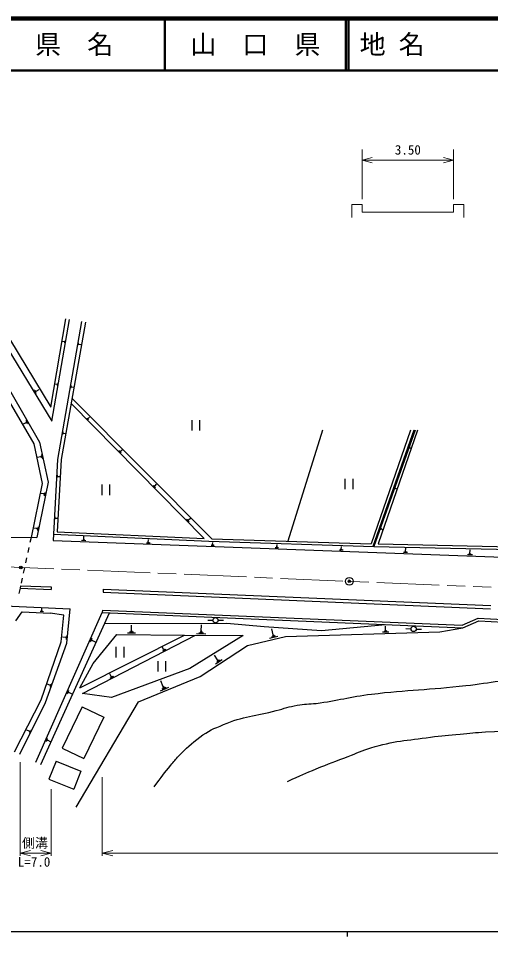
# Model space of a CAD drawing. Units: millimetres, scale not verified, with parts at other scales. Extents: x 40000 to 680000, y 20000 to 380000.
# Drawn here: x 304922 to 395521, y 204000 to 380000 of the extents above; entities that cross this region are included whole.
import ezdxf
from ezdxf.enums import TextEntityAlignment as Align

# ---------------------------------------------------------------- set-up
doc = ezdxf.new("R2010")
doc.units = ezdxf.units.MM
doc.header["$LTSCALE"] = 1000
doc.header["$PDMODE"] = 32
doc.header["$PDSIZE"] = 500
doc.linetypes.add('CHAIN', pattern=[18.5, 12, -1.5, 3.5, -1.5])
for name, color, linetype, lineweight in [('M-BGD', 7, 'Continuous', 25), ('M-BMK', 2, 'CHAIN', 13), ('M-BMK-SRVR', 3, 'Continuous', 25), ('M-STR-HTXT', 7, 'Continuous', 13), ('M-TTL', 2, 'Continuous', 140), ('M-TTL-BAND', 7, 'Continuous', 25), ('M-TTL-LINE', 7, 'Continuous', 50)]:
    doc.layers.add(name, color=color, linetype=linetype, lineweight=lineweight)
doc.layers.add('M-OTRS', color=6, linetype='Continuous')
doc.layers.add('M-TTL-TXT', color=7, linetype='Continuous')
doc.styles.add('ＭＳ ゴシック', font='')
doc.styles.get('ＭＳ ゴシック').set_extended_font_data('MS Gothic')

msp = doc.modelspace()

# ---------------------------------------------------------------- linework, layer by layer
at = {"layer": 'M-BGD'}
for p, q in [((311173, 305485), (314009, 322380)), ((311323, 302820), (314711, 322262)), ((301729, 321033), (311173, 305485)), ((317025, 321874), (312458, 295441)), ((317793, 321745), (313156, 295434)), ((300643, 320296), (311323, 302820)), ((296685, 317609), (307871, 298427)), ((297656, 318268), (309007, 298801)), ((313691, 318002), (313342, 318063)), ((313696, 318033), (313685, 317971)), ((313752, 318056), (313730, 317931)), ((313812, 318109), (313769, 317860)), ((313884, 318225), (313797, 317727)), ((316377, 317335), (316461, 317821)), ((316447, 317448), (316489, 317691)), ((316506, 317500), (316527, 317622)), ((316559, 317522), (316570, 317583)), ((316565, 317553), (316905, 317494)), ((312298, 309846), (312013, 309896)), ((312302, 309871), (312293, 309820)), ((312347, 309890), (312330, 309788)), ((312397, 309934), (312362, 309730)), ((312456, 310028), (312385, 309621)), ((308356, 308020), (307874, 308809)), ((308314, 308266), (308073, 308660)), ((308333, 308412), (308212, 308610)), ((308382, 308510), (308321, 308609)), ((308351, 308559), (308904, 308897)), ((314961, 309148), (315043, 309626)), ((315029, 309259), (315070, 309498)), ((315087, 309310), (315108, 309430)), ((315140, 309332), (315150, 309392)), ((315145, 309362), (315480, 309304)), ((315222, 307153), (342057, 280263)), ((315048, 306167), (340598, 280321)), ((306383, 302970), (306800, 302255)), ((306415, 302750), (306624, 302392)), ((318396, 303016), (318032, 303383)), ((318342, 303144), (318160, 303328)), ((318333, 303226), (318242, 303318)), ((318347, 303285), (318302, 303331)), ((318324, 303308), (318582, 303563)), ((338193, 302989), (338193, 300989)), ((339693, 302989), (339693, 300989)), ((306376, 302488), (305876, 302196)), ((306350, 302532), (306403, 302443)), ((306396, 302619), (306500, 302440)), ((363297, 301051), (356592, 279807)), ((380119, 301051), (372570, 279305)), ((380799, 301051), (372897, 278795)), ((381011, 301051), (373107, 278788)), ((381506, 301051), (373944, 279270)), ((313424, 300272), (313504, 300736)), ((313490, 300380), (313530, 300612)), ((313546, 300430), (313566, 300546)), ((313598, 300451), (313608, 300509)), ((313603, 300480), (313927, 300424)), ((307871, 298427), (309464, 290853)), ((309007, 298801), (310622, 291123)), ((379925, 297589), (380020, 297857)), ((379972, 297723), (380240, 297628)), ((309191, 295957), (308612, 295836)), ((309180, 296009), (309202, 295906)), ((309252, 296078), (309296, 295871)), ((309313, 296199), (309400, 295785)), ((309352, 296423), (309526, 295596)), ((324625, 296714), (324223, 297121)), ((324566, 296856), (324365, 297059)), ((324556, 296947), (324455, 297049)), ((324572, 297013), (324521, 297063)), ((324546, 297038), (324831, 297319)), ((312458, 295441), (311590, 279915)), ((313156, 295434), (312382, 281592)), ((312383, 291975), (312409, 292444)), ((312436, 292090), (312449, 292325)), ((312486, 292146), (312493, 292263)), ((312535, 292173), (312538, 292231)), ((312537, 292202), (312865, 292184)), ((309464, 290853), (307358, 280531)), ((310622, 291123), (308460, 280523)), ((320938, 290636), (320938, 288636)), ((322438, 290636), (322438, 288636)), ((331227, 290036), (330786, 290482)), ((331161, 290192), (330941, 290414)), ((331151, 290291), (331041, 290403)), ((331168, 290363), (331113, 290419)), ((331140, 290391), (331452, 290700)), ((367558, 291740), (367558, 289740)), ((369058, 291740), (369058, 289740)), ((309764, 288838), (309272, 288937)), ((309773, 288882), (309755, 288794)), ((309852, 288912), (309817, 288736)), ((309940, 288986), (309869, 288634)), ((310046, 289147), (309904, 288444)), ((377168, 289793), (377275, 290096)), ((377222, 289945), (377525, 289837)), ((311935, 283968), (311961, 284437)), ((311988, 284082), (312001, 284317)), ((312038, 284138), (312045, 284256)), ((312087, 284165), (312090, 284224)), ((312089, 284194), (312417, 284176)), ((337678, 283510), (337206, 283988)), ((337608, 283677), (337372, 283915)), ((337597, 283784), (337479, 283903)), ((337615, 283861), (337556, 283920)), ((337585, 283890), (337919, 284221)), ((308422, 282217), (307914, 282319)), ((308432, 282262), (308413, 282171)), ((308513, 282293), (308477, 282111)), ((308604, 282369), (308531, 282006)), ((308713, 282536), (308567, 281810)), ((374418, 282017), (374535, 282345)), ((374480, 282087), (374538, 282252)), ((374527, 282117), (374557, 282199)), ((374568, 282126), (374582, 282167)), ((374575, 282146), (374805, 282065)), ((297237, 280605), (308460, 280523)), ((307358, 280531), (307147, 279554)), ((311590, 279915), (407141, 276410)), ((311657, 281124), (341468, 279782)), ((312382, 281592), (340598, 280321)), ((317871, 279870), (317060, 279900)), ((317671, 279959), (317266, 279974)), ((317573, 280043), (317370, 280051)), ((317525, 280126), (317424, 280130)), ((317474, 280128), (317495, 280695)), ((329854, 279633), (329871, 280105)), ((342057, 280263), (372570, 279305)), ((306935, 278577), (306723, 277599)), ((330183, 279419), (329509, 279443)), ((330017, 279492), (329680, 279505)), ((329936, 279563), (329767, 279569)), ((329896, 279632), (329812, 279635)), ((341468, 279782), (373091, 278789)), ((342480, 278967), (341888, 278989)), ((342334, 279032), (342038, 279043)), ((342262, 279094), (342114, 279099)), ((342227, 279154), (342153, 279157)), ((342190, 279156), (342206, 279570)), ((354845, 278514), (354198, 278538)), ((354686, 278585), (354362, 278596)), ((354607, 278652), (354445, 278658)), ((354569, 278718), (354488, 278721)), ((354529, 278720), (354545, 279173)), ((367215, 278060), (366503, 278086)), ((367039, 278138), (366684, 278151)), ((366953, 278212), (366775, 278219)), ((366911, 278285), (366822, 278288)), ((366867, 278287), (366885, 278784)), ((373091, 278789), (407209, 278021)), ((373944, 279270), (407212, 278522)), ((379205, 277863), (379226, 278428)), ((391545, 277459), (391570, 278139)), ((306511, 276622), (306299, 275645)), ((379600, 277606), (378793, 277635)), ((379401, 277694), (378998, 277709)), ((379303, 277778), (379101, 277786)), ((379256, 277861), (379155, 277865)), ((392020, 277150), (391049, 277186)), ((391780, 277256), (391295, 277274)), ((391663, 277358), (391420, 277367)), ((391605, 277457), (391484, 277461)), ((306087, 274667), (305875, 273690)), ((305349, 271263), (305242, 270767)), ((305349, 271263), (311213, 271016)), ((305664, 272713), (305452, 271736)), ((256736, 269311), (314890, 266857)), ((305240, 270758), (305028, 269781)), ((305242, 270767), (311192, 270516)), ((311213, 271016), (311192, 270516)), ((321204, 270594), (321179, 269994)), ((321179, 269994), (395521, 266858)), ((321204, 270594), (395534, 267457)), ((304421, 264508), (305628, 266247)), ((305628, 266247), (311003, 266020)), ((308286, 237450), (321015, 266098)), ((309756, 266267), (309087, 266295)), ((309205, 236999), (322384, 266040)), ((309591, 266341), (309257, 266355)), ((309511, 266411), (309343, 266418)), ((309472, 266480), (309388, 266483)), ((309430, 266481), (309449, 266950)), ((313628, 265610), (311003, 266020)), ((314199, 260221), (314890, 266857)), ((321036, 266598), (321015, 266098)), ((321015, 266098), (390172, 263180)), ((321036, 266598), (390075, 263684)), ((313148, 260507), (313628, 265610)), ((321453, 263988), (344887, 264065)), ((341245, 264649), (342245, 264649)), ((343245, 264649), (344245, 264649)), ((344887, 264065), (352087, 263461)), ((390075, 263684), (393136, 265056)), ((390172, 263180), (393228, 264550)), ((326992, 262330), (326223, 262339)), ((326801, 262486), (326417, 262491)), ((326707, 262641), (326515, 262643)), ((326611, 262642), (326623, 263719)), ((340234, 262354), (339790, 262357)), ((340124, 262532), (339902, 262534)), ((340013, 262533), (340023, 263775)), ((352087, 263461), (363043, 262704)), ((353786, 261831), (353516, 262980)), ((356161, 261539), (385777, 262405)), ((363043, 262704), (375329, 263806)), ((375976, 262364), (374787, 262329)), ((375675, 262474), (375081, 262457)), ((375523, 262588), (375226, 262580)), ((375445, 262705), (375297, 262701)), ((375371, 262703), (375347, 263535)), ((379251, 263041), (380250, 262997)), ((381249, 262954), (382248, 262911)), ((385777, 262405), (390172, 263180)), ((309301, 249403), (313148, 260507)), ((313936, 261340), (313416, 261394)), ((313941, 261386), (313931, 261293)), ((314020, 261425), (314000, 261239)), ((314103, 261510), (314065, 261139)), ((314197, 261687), (314120, 260945)), ((316710, 251686), (336797, 261784)), ((317236, 250598), (338907, 261769)), ((318707, 260479), (319059, 261271)), ((318874, 260642), (319050, 261038)), ((318998, 260706), (319086, 260903)), ((319099, 260720), (319143, 260819)), ((319121, 260769), (319675, 260523)), ((319280, 256351), (323802, 261939)), ((323802, 261939), (336797, 261784)), ((327374, 262172), (325836, 262190)), ((336797, 261784), (348030, 261701)), ((348030, 261701), (337790, 255379)), ((340897, 261994), (339122, 262007)), ((340454, 262175), (339567, 262181)), ((348893, 259831), (356161, 261539)), ((354723, 261531), (353081, 261145)), ((354274, 261599), (353453, 261406)), ((354030, 261715), (353620, 261618)), ((353889, 261855), (353684, 261806)), ((310150, 248845), (314199, 260221)), ((323634, 259519), (323634, 257519)), ((325134, 259519), (325134, 257519)), ((332790, 259050), (332562, 259493)), ((333204, 259024), (332572, 258698)), ((333013, 259005), (332697, 258842)), ((332902, 259028), (332744, 258946)), ((332830, 259071), (332751, 259030)), ((339803, 253874), (348893, 259831)), ((343127, 257042), (342531, 257938)), ((344023, 257083), (342742, 256232)), ((343617, 256998), (342977, 256573)), ((343207, 257095), (343047, 256988)), ((343372, 257020), (343052, 256807)), ((316710, 251686), (319280, 256351)), ((337790, 255379), (322800, 249817)), ((331680, 256817), (331680, 254817)), ((333180, 256817), (333180, 254817)), ((322704, 253887), (322442, 254395)), ((323179, 253856), (322453, 253482)), ((322960, 253835), (322597, 253648)), ((322832, 253861), (322650, 253767)), ((322749, 253910), (322658, 253863)), ((327951, 249000), (339803, 253874)), ((310959, 252198), (310467, 252373)), ((310974, 252242), (310943, 252154)), ((311060, 252261), (310998, 252085)), ((311162, 252324), (311037, 251972)), ((311294, 252474), (311044, 251772)), ((333696, 251736), (332098, 251079)), ((332700, 251887), (332239, 253006)), ((333231, 251732), (332431, 251403)), ((332965, 251809), (332566, 251645)), ((332800, 251928), (332600, 251846)), ((314278, 250511), (314597, 251229)), ((314430, 250659), (314590, 251018)), ((314542, 250717), (314621, 250896)), ((314633, 250730), (314673, 250819)), ((314653, 250774), (315156, 250551)), ((322800, 249817), (317236, 250598)), ((304212, 239451), (309301, 249403)), ((305205, 238963), (310150, 248845)), ((316012, 228828), (327951, 249000)), ((317194, 248065), (313344, 240125)), ((317194, 248065), (321337, 246056)), ((321337, 246056), (317486, 238116)), ((306999, 243356), (306532, 243590)), ((307020, 243398), (306979, 243314)), ((307108, 243406), (307024, 243239)), ((307366, 243589), (307033, 242922)), ((307216, 243456), (307049, 243122)), ((310228, 241395), (310513, 242036)), ((310363, 241527), (310505, 241847)), ((310463, 241578), (310534, 241739)), ((310545, 241590), (310580, 241670)), ((310562, 241630), (311011, 241431)), ((313344, 240125), (317486, 238116)), ((312153, 237625), (310764, 234191)), ((312153, 237625), (316933, 235691)), ((310764, 234191), (315544, 232257)), ((316933, 235691), (315544, 232257))]:
    msp.add_line(p, q, dxfattribs=at)
for centre in [(342745, 264649), (380750, 262976)]:
    msp.add_circle(centre, 500, dxfattribs=at)
for radius, start, end in [(390791, 266.52411, 277.72084), (391291, 266.54201, 277.72128)]:
    msp.add_arc((416829, 655128), radius, start, end, dxfattribs=at)
for points, knots in [([(330982, 232703), (332479, 234719), (332865, 235283), (334175, 236853), (334759, 237553), (335065, 237965), (335693, 238624), (337159, 240162), (338067, 240950), (339753, 242242), (341338, 243457), (342425, 243867), (344263, 244647), (348037, 246248), (350442, 246297), (354408, 247334), (355968, 247742), (356819, 248079), (358406, 248361), (359805, 248610), (360616, 248535), (362025, 248715), (366202, 249250), (368483, 249962), (372663, 250477), (379707, 251345), (383710, 251299), (390761, 252118), (395711, 252693), (398447, 253302), (403400, 253858), (407604, 254330), (409970, 254502), (414193, 254752), (422834, 255265), (427701, 254843), (436350, 255182), (439882, 255321), (441865, 255356), (445386, 255664), (448832, 255965), (450712, 256551), (454150, 256940), (457111, 257274), (458787, 257286), (461755, 257548), (464869, 257824), (466607, 258042), (469720, 258323), (473766, 258689), (476070, 258573), (480081, 259212), (489075, 260646), (494015, 262022), (502852, 264225), (506987, 265256), (509164, 266457), (513377, 267102), (516484, 267577), (518248, 267753), (521389, 267852), (523286, 267912), (524348, 267745), (526245, 267703), (528875, 267643), (530350, 267653), (532981, 267597), (535972, 267534), (537645, 267356), (540637, 267389), (542353, 267408), (543313, 267499), (545028, 267565), (547408, 267655), (548750, 267994), (551122, 267777), (552758, 267627), (553735, 267563), (555232, 266887), (556237, 266433), (556736, 266033), (557590, 265335), (558355, 264708), (558814, 264361), (559405, 263566), (560041, 262710), (560371, 262149), (560589, 261104), (560772, 260224), (560751, 259790), (560642, 258803)], [0, 0, 0, 0, 1, 1, 1, 2, 2, 2, 3, 3, 3, 4, 4, 4, 5, 5, 5, 6, 6, 6, 7, 7, 7, 8, 8, 8, 9, 9, 9, 10, 10, 10, 11, 11, 11, 12, 12, 12, 13, 13, 13, 14, 14, 14, 15, 15, 15, 16, 16, 16, 17, 17, 17, 18, 18, 18, 19, 19, 19, 20, 20, 20, 21, 21, 21, 22, 22, 22, 23, 23, 23, 24, 24, 24, 25, 25, 25, 26, 26, 26, 27, 27, 27, 28, 28, 28, 29, 29, 29, 30, 30, 30, 30]), ([(356570, 233751), (359196, 234955), (359904, 235274), (362073, 236175), (364445, 237159), (365808, 237622), (368205, 238542), (369904, 239193), (370819, 239664), (372559, 240195), (376890, 241517), (379487, 241598), (383969, 242246), (386175, 242565), (387430, 242584), (389649, 242795), (391551, 242976), (392611, 243140), (394519, 243248), (404200, 243798), (409645, 243503), (419338, 243778), (430962, 244109), (437463, 244696), (449090, 244863), (453599, 244928), (456126, 244924), (460633, 244787), (464075, 244683), (466014, 244038), (469441, 244378), (473070, 244739), (475073, 245245), (478621, 246091), (480381, 246511), (481338, 246858), (483087, 247320), (486389, 248194), (488208, 248845), (491571, 249442), (495271, 250099), (497411, 250014), (501119, 250625), (504557, 251191), (506465, 251624), (509856, 252421), (512995, 253159), (514673, 253884), (517802, 254660), (519217, 255012), (520020, 255182), (521463, 255385), (525895, 256008), (528461, 255966), (532918, 255574), (534993, 255391), (536075, 254772), (538026, 254043), (540610, 253079), (542274, 252569), (544173, 250569), (544881, 249823), (545213, 249492), (545822, 248517)], [0, 0, 0, 0, 1, 1, 1, 2, 2, 2, 3, 3, 3, 4, 4, 4, 5, 5, 5, 6, 6, 6, 7, 7, 7, 8, 8, 8, 9, 9, 9, 10, 10, 10, 11, 11, 11, 12, 12, 12, 13, 13, 13, 14, 14, 14, 15, 15, 15, 16, 16, 16, 17, 17, 17, 18, 18, 18, 19, 19, 19, 20, 20, 20, 21, 21, 21, 21])]:
    msp.add_open_spline(points, degree=3, knots=knots, dxfattribs=at)
msp.add_point((305402, 274764), dxfattribs=at)
at = {"layer": 'M-BMK'}
msp.add_line((133383, 282023), (395608, 270957), dxfattribs=at)
at = {"layer": 'M-BMK-SRVR'}
msp.add_circle((368411, 272105), 750, dxfattribs=at)
msp.add_point((368411, 272105), dxfattribs=at)
at = {"layer": 'M-OTRS'}
msp.add_point((305402, 274764), dxfattribs=at)
at = {"layer": 'M-STR-HTXT'}
for p, q in [((370888, 345341), (370888, 354841)), ((388388, 345341), (388388, 354841)), ((372820, 353359), (370888, 352841)), ((370888, 352841), (388388, 352841)), ((370888, 352841), (372820, 352323)), ((388388, 352841), (386456, 353359)), ((386456, 352323), (388388, 352841)), ((368888, 344341), (370888, 344341)), ((368888, 344341), (368888, 341841)), ((370888, 342841), (370888, 344341)), ((388388, 342841), (388388, 344341)), ((388388, 344341), (390388, 344341)), ((390388, 344341), (390388, 341841)), ((370888, 342841), (388388, 342841)), ((305242, 219500), (305242, 237450)), ((321015, 219500), (321015, 234538)), ((311213, 219500), (311213, 232257)), ((305242, 220000), (307242, 220539)), ((305242, 220000), (311213, 220000)), ((305242, 220000), (307242, 219461)), ((311213, 220000), (309213, 220539)), ((311213, 220000), (309213, 219461)), ((321015, 220000), (323015, 220539)), ((321015, 220000), (554164, 220000)), ((321015, 220000), (323015, 219461))]:
    msp.add_line(p, q, dxfattribs=at)
at = {"layer": 'M-TTL'}
msp.add_line((680000, 380000), (40000, 380000), dxfattribs=at)
at = {"layer": 'M-TTL-BAND'}
for p, q in [((40000, 205000), (579000, 205000)), ((368000, 205000), (368000, 204000))]:
    msp.add_line(p, q, dxfattribs=at)
at = {"layer": 'M-TTL-LINE'}
for p, q in [((333000, 380000), (333000, 370000)), ((367750, 380000), (367750, 370000)), ((368250, 380000), (368250, 370000)), ((40000, 370000), (680000, 370000))]:
    msp.add_line(p, q, dxfattribs=at)

# ---------------------------------------------------------------- texts
at = {"layer": 'M-STR-HTXT', "style": 'ＭＳ ゴシック'}
for s, p in [('3.50', (379638, 353341)), ('側溝', (308110, 220494))]:
    msp.add_text(s, height=1833, dxfattribs=at).set_placement(p, align=Align.BOTTOM_CENTER)
msp.add_text('L=7.0', height=1833, dxfattribs=at).set_placement((307936, 218324), align=Align.MIDDLE_CENTER)
at = {"layer": 'M-TTL-TXT', "style": 'ＭＳ ゴシック'}
for s, p in [('県\u3000名', (315625, 375000)), ('山\u3000口\u3000県', (350375, 375000))]:
    msp.add_text(s, height=3666, dxfattribs=at).set_placement(p, align=Align.MIDDLE_CENTER)
msp.add_text('地 名', height=3666, dxfattribs=at).set_placement((370380, 375000), align=Align.MIDDLE_LEFT)

doc.saveas('drawing.dxf')
